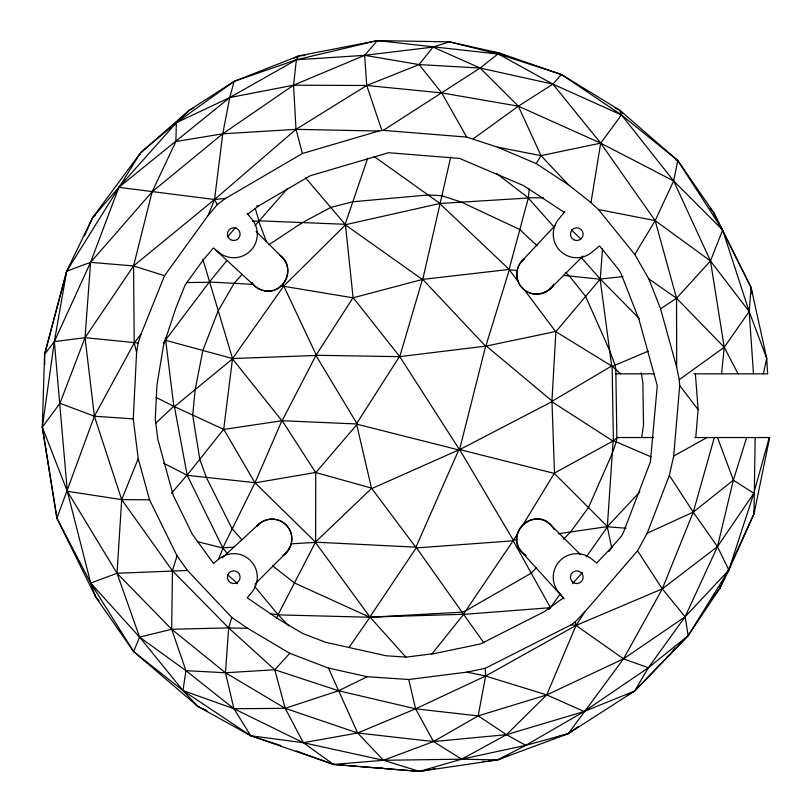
<?xml version="1.0" encoding="UTF-8"?>
<svg xmlns="http://www.w3.org/2000/svg" width="812" height="812" viewBox="0 0 812 812"><rect width="100%" height="100%" fill="white"/><g stroke="black" fill="none" stroke-linecap="round" stroke-linejoin="round"><path stroke-width="1.22" d="M288.727 625.819L278.08 614.714L315.635 541.888L315.726 472.645L282.17 420.697L316.193 354.945L352.976 297.821L422.747 279.389L509.073 269.442L518.218 281.683A18.179 16.575 50.5 0 0 524.4 289.935L555.591 331.529L612.278 366.395L620.551 373.835M305.596 177.858L345.435 224.721L353.088 297.76M755.15 437.546L754.023 513.813L728.871 570.065L719.828 588.274L688.18 635.654L634.608 691.042L568.268 733.672L497.594 759.91L419.479 771.4L333.499 764.427L250.766 735.773L197.813 706.399L133.594 651.569L95.684 597.023L56.911 518.208L42.315 427.203L44.569 354.428L66.685 271.178L92.578 217.687L140.669 152.626L189.247 110.249L234.13 81.373L298.765 55.886L377.428 40.6L449.452 41.859L499.228 52.963L561.417 74.501L619.678 110.138L677.746 160.532L713.393 212.064L751.12 287.58L766.731 358.457L767.634 373.835L694.148 373.835M136.599 352.388L138.152 342.979L141.115 333.965L164.531 275.684L208.055 215.525L217.301 204.624L225.624 198.361L302.429 153.498L378.778 131.047L383.254 130.367L466.748 137.086L497.441 147.145L536.214 163.598L568.43 184.801L590.984 202.604L598.434 209.506L634.791 254.511L648.818 278.892L660.552 308.824L676.65 367.105L679.248 379.661L679.695 385.497L673.686 456.039L669.352 475.355L647.205 533.2L637.552 550.82L584.924 611.7L575.109 621.982L571.272 624.743L485.261 668.296L467.052 672.113L408.73 679.512L367.237 676.711L328.474 668.093L289.772 653.305L247.67 628.315L231.765 617.435L187.511 570.46L177.016 555.855L149.54 499.786L138.233 458.689L133.259 418.87L136.599 352.388L134.224 342.999L133.554 265.94L152.128 191.794L175.889 141.521L176.366 122.713L189.247 110.249L193.682 107.935M525.79 555.337C498.842 537.047 537.392 500.862 554.017 529.343M523.324 524.227L554.505 473.041L551.947 400.884L555.875 331.682L600.271 279.013L602.534 248.827M586.284 556.88L607.315 527.039L613.121 440.987L617.161 437.546M733.51 558.483L754.023 513.813L754.277 510.017M710.124 208.268L713.393 212.064L751.12 287.58L749.171 311.544L753.485 373.835M695.752 437.546L698.127 409.674L695.376 373.835M509.073 269.442L528.399 197.752L529.211 189.074M202.838 259.282L232.536 358.549L223.706 429.243L254.866 482.653L315.513 542.172L415.673 547.146L416.546 547.917L513.072 540.812L517.457 533.87M415.673 547.146L371.46 488.093L356.732 424.757L356.803 423.356L399.382 356.671L486.317 346.044L551.947 400.884M721.574 373.835L724.233 347.272L710.47 260.946L673.645 180.924L621.484 114.949L619.678 110.138L615.151 107.996M523.882 259.211C517.386 264.438 515.072 273.989 518.218 281.683M208.055 215.525L214.541 199.508L222.742 133.797L229.755 97.552L234.13 81.373L296.37 59.794L377.428 40.6L383.751 40.986M282.952 555.428C291.741 549.754 294.533 536.884 288.686 528.165A16.778 14.119 48.2 0 0 283.956 523.08C275.887 516.879 263.047 518.198 256.825 526.379M641.683 437.485L643.52 425.112L642.86 382.614L641.287 372.86M177.016 555.855L172.459 570.785L171.677 629.27L185.948 670.661L182.974 690.545L197.813 706.399L206.938 710.632M590.984 202.604L600.687 143.135L621.484 114.949L561.417 74.501L498.456 54.079L449.452 41.859L447.138 42.234M296.126 750.887L333.499 764.427L383.447 760.286L433.506 741.559L478.177 715.89L485.637 676.041L485.261 668.296M754.023 513.813L769.685 437.546L694.96 437.546M227.198 553.348L223.006 548.303L187.196 475.314L174.407 406.639L155.924 397.322M763.351 373.835L766.731 358.457L749.171 311.544L722.67 230.019L677.746 160.532L621.484 114.949L552.921 84.133L498.456 54.079L377.428 40.6L364.649 55.328L293.558 85.199L222.742 133.797L152.128 191.794L90.579 262.337L54.343 341.608L44.569 354.428L44.761 364.517M450.751 157L422.747 279.389L485.251 345.841M710.733 600.423L719.828 588.274L720.396 585.797M746.644 437.546L733.368 480.146L717.463 546.669L685.105 616.775L648.372 667.738L634.608 691.042L627.087 695.153M255.09 225.563L287.215 188.881M485.698 345.963L459.582 449.543L513.438 540.356M44.569 354.428L66.685 271.178L140.669 152.626L176.366 122.713L234.13 81.373M769.228 437.546L753.82 493.3L728.871 570.065L688.18 635.654L634.608 691.042L584.143 711.505L506.495 734.657L433.506 741.559L357.656 732.992L285.164 708.308L225.472 672.762L171.677 629.27L117.04 573.272L67.305 491.28L42.315 427.203L54.343 341.608L66.685 271.178L90.579 262.337L133.554 265.94L164.531 275.684M714.316 437.546L693.265 512.149L662.308 588.873L623.504 658.857L568.268 733.672L556.21 737.184M399.839 356.336L422.433 279.501L345.435 224.904L283.632 286.22L232.536 358.549L165.678 340.329L165.13 337.904M231.765 617.435L228.649 627.909L225.472 672.762L233.947 708.734L250.766 735.773L280.81 745.528M485.891 345.922L509.327 269.787L517.142 270.599M367.663 158.31L345.151 224.285L258.805 220.834M425.61 770.273L419.479 771.4L383.447 760.286L303.363 742.716L250.766 735.773L182.974 690.545L133.594 651.569L90.721 583.067L56.911 518.208L94.385 416.221L134.224 342.999L141.115 333.965M449.452 41.859L433.029 47.096L364.649 55.328L296.37 59.794L229.755 97.552L176.366 122.713L118.826 187.349L90.579 262.337L85.037 337.68L94.385 416.221L121.688 499.624L172.459 570.785L228.649 627.909L274.791 669.758L338.604 690.748L415.592 708.825L478.177 715.89L546.74 694.91L623.504 658.857L685.105 616.775L728.871 570.065L717.463 546.669L693.265 512.149L669.352 475.355M56.911 518.208L42.315 427.203L59.946 403.28L85.037 337.68L133.554 265.94L214.541 199.508L295.994 129.341L366.74 85.493L419.073 64.574L480.125 68.046L552.921 84.133L600.687 143.135L655.162 220.631L710.47 260.946L749.171 311.544L724.233 347.272L679.248 379.661M138.233 458.689L121.688 499.624L117.04 573.272L139.593 637.136L182.974 690.545L233.947 708.734L303.363 742.716L333.499 764.427L419.479 771.4L461.663 759.19L525.75 745.355L568.268 733.672L578.377 726.476M133.594 651.569L139.593 637.136L171.677 629.27L228.649 627.909L247.67 628.315M218.377 559.448L223.006 548.303M584.924 611.7L576.053 625.423L546.74 694.91L506.495 734.657L461.663 759.19L383.447 760.286L357.656 732.992L328.474 668.093M139.694 154.899L140.669 152.626L142.81 151.286M415.886 547.308L458.739 449.939L459.582 449.543L554.312 473.396L607.335 526.44M84.478 235.947L92.578 217.687L118.826 187.349L229.755 97.552L293.558 85.199L366.74 85.493L441.687 92.883L518.35 106.179L600.687 143.135L673.645 180.924L722.67 230.019L710.47 260.946L676.558 298.248L660.552 308.824M719.828 588.274L729.298 567.649M730.353 565.355L732.454 560.777M222.985 547.592L254.988 482.714L281.906 420.728L356.742 423.955M276.435 618.186L278.222 614.877L369.937 617.252L462.058 612.167L465.773 610.766L531.241 573.17L536.417 567.74M536.214 163.598L540.995 155.63L600.687 143.135M634.791 254.511L655.162 220.631L673.645 180.924L677.746 160.532L675.523 159.639M304.987 55.439L298.765 55.886L296.37 59.794L293.558 85.199L295.994 129.341L302.429 153.498M609.071 551.399L611.71 547.318L621.616 535.859L623.271 532.824L650.361 462.079L657.273 385.72L638.922 319.268L620.916 273.339L618.937 269.899L599.55 245.904L591.735 252.339A23.518 23.518 0 0 1 558.626 219.23L564.868 211.638M405.858 657.05L369.896 616.968L416.262 547.806M483.871 642.83L463.479 614.166L513.072 540.812M349.058 647.428L369.937 617.252M504.932 55.673L499.228 52.963L480.125 68.046L383.254 130.367M559.986 594.201L550.434 607.68L463.54 614.4L431.619 654.36M163.222 343.131L209.161 282.261L226.954 260.439M675.097 648.006L670.55 654.086L666.672 657.253M289.204 548.861L286.047 552.972L254.958 584.072M251.791 282.464L253.111 284.362A28.318 23.619 -59.9 0 0 263.017 290.422C282.86 296.613 297.344 267.584 280.14 255.516M163.435 463.114L187.085 475.223L223.706 429.243M381.843 130.377L366.74 85.493L364.649 55.328L419.073 64.574L433.029 47.096L480.125 68.046L518.35 106.179L540.995 155.63L568.43 184.801M315.726 472.645L356.732 424.757M171.464 493.249L186.973 475.223M553.327 285.073C547.329 294.563 533.129 297.07 524.4 289.935M227.502 236.86L235.805 227.289M561.417 74.501L552.921 84.133L518.35 106.179L473.355 138.761M572.46 583.787L582.427 572.47M242.138 274.324L234.11 283.337L218.113 310.976L202.858 350.469L195.205 389.557L192.688 415.074L199.793 459.277L206.319 477.385L232.191 528.886L242.047 539.919M138.152 342.979L85.037 337.68L54.343 341.608L67.305 491.28L90.721 583.067L139.593 637.136L185.948 670.661L225.472 672.762L274.791 669.758L289.772 653.305M548.821 609.619L550.506 607.772L513.194 540.751M522.146 260.753L555.631 224.965M639.836 491.889L607.356 526.612L558.331 533.728M563.67 539.178L570.562 531.951L588.446 507.551L612.289 453.39L616.257 441.89L616.866 437.81L615.811 369.572L615.1 365.197L609.619 350.479L585.635 296.41L569.334 276.009L565.659 272.568M611.71 547.318L596.647 563.081L591.735 559.042A23.518 23.518 0 0 0 558.626 592.151L564.107 598.809M583.006 256.013L550.678 288.341L546.567 291.498L541.777 293.487M315.635 541.888L371.673 488.316M92.578 217.687L95.329 215.078M155.579 423.316L173.829 406.233L165.678 340.329M222.315 557.864L258.541 524.369M488.794 760.844L497.594 759.91L525.75 745.355L584.143 711.505L648.372 667.738L688.18 635.654L685.105 616.775L662.308 588.873L637.552 550.82M274.791 669.758L285.164 708.308L303.363 742.716L357.656 732.992L415.592 708.825L485.637 676.041L576.053 625.423L662.308 588.873L717.463 546.669L753.82 493.3L733.368 480.146L693.265 512.149L647.205 533.2M247.741 214.145L259.008 205.669L310.265 175.727L388.542 152.707L459.551 158.421L523.659 185.633L564.269 212.368M563.366 597.916L544.263 611.68L480.592 643.926L435.059 653.457L406.203 657.111L386.126 655.761L325.845 642.363L302.876 633.583L277.613 618.592L247.254 597.825L251.923 592.151A23.518 23.518 0 0 0 218.814 559.042L213.505 563.406L192.241 534.134L173.271 495.421L157.792 439.15L155.265 418.962L156.98 384.898L163.445 345.709L175.839 308.113L185.156 284.931L202.98 260.287L213.454 247.934L218.814 252.339A23.518 23.518 0 0 0 251.923 219.23L247.142 213.414M268.924 244.696L302.399 222.589L330.788 207.425L352.844 201.762L428.107 194.981L441.626 195.672L461.5 202.158L519.751 229.502L537.199 245.874M552.099 401.26L611.69 366.019L600.129 279.206L563.498 275.41M673.686 456.039L706.988 437.546M554.505 473.041L613.121 440.987M459.825 449.554L552.109 401.585M367.237 676.711L338.604 690.748L285.164 708.308L233.947 708.734L185.948 670.661M294.188 58.078L298.765 55.886M372.018 488.469L458.739 449.939L356.783 424.168M508.007 755.383L497.594 759.91L461.663 759.19L433.506 741.559L415.592 708.825L408.73 679.512M612.278 366.395L648.209 351.16M376.423 767.817L378.879 768.375L381.214 767.543M345.435 224.721L439.871 203.497L528.247 198.006L553.896 226.832M486.317 346.044L555.591 331.529M428.056 769.827L430.502 769.38M432.958 768.923L435.405 768.477M255.313 482.815L315.371 472.493M175.889 141.521L222.742 133.797L295.994 129.341L378.778 131.047M223.98 429.406L281.906 420.728L232.506 358.914L174.407 406.639L223.513 429.274M513.59 540.213L516.818 539.747M581.341 257.678L600.271 279.013L622.895 276.618M482.501 761.504L485.018 761.24M118.826 187.349L214.541 199.508L225.624 198.361M256.602 205.913L259.008 205.669M223.016 547.816L233.876 547.176M291.254 543.807L315.442 542.386L369.896 616.968M378.879 768.375L382.675 768.162M232.536 358.549L316.071 355.463M252.39 221.189L258.683 220.986M369.907 617.12L463.479 614.278M187.511 570.46L117.04 573.272L90.721 583.067L95.684 597.023L99.044 600.748M186.699 282.576L209.161 282.261M615.872 373.835L654.442 373.835M616.856 437.546L653.569 437.546M528.399 197.752L543.401 197.864M149.54 499.786L121.688 499.624L67.305 491.28M316.162 355.28L399.382 356.671M209.557 282.008L253.111 284.362M281.317 285.885L352.976 297.821M133.259 418.87L94.385 416.221L59.946 403.28M607.376 526.775L626.123 528.236M187.196 475.314L254.866 482.653M270.569 613.852L278.08 614.714L254.491 586.264M492.985 52.1L499.228 52.963M571.272 624.743L576.053 625.423L623.504 658.857L648.372 667.738M497.441 147.145L540.995 155.63M598.434 209.506L655.162 220.631L676.558 298.248L676.65 367.105M467.052 672.113L485.637 676.041L546.74 694.91L584.143 711.505M197.255 541.614L222.965 548.049M315.969 472.604L371.46 488.093M613.567 440.733L651.092 456.841M369.653 617.171L294.482 582.975L272.629 565.832M525.75 745.355L506.495 734.657L478.177 715.89M552.261 401.981L612.898 441.007M648.818 278.892L676.558 298.248L724.233 347.272L738.067 373.835M374.038 156.442L439.82 203.325M496.416 173.352L528.308 197.834M227.421 574.551L237.662 583.726M215.88 250.248L254.532 285.804M439.891 203.68L509.043 269.279M571.597 230.029L580.6 238.829M256.156 231.41L281.977 257.14M550.648 524.877L580.377 554.494M619.678 110.138L623.18 113.67M600.271 279.013L639.42 318.771M194.281 702.786L197.813 706.399M521.943 552.272L561.66 596.038M419.073 64.574L441.687 92.883L466.748 137.086M353.24 297.791L399.656 356.458L459.419 449.574M679.695 385.497L698.127 409.674M416.546 547.917L463.479 614.166M316.061 355.676L356.803 423.356M214.541 199.508L217.301 204.624M283.977 286.463L316.193 354.945M258.652 221.148L266.478 241.692M282.759 284.433L283.358 285.997M717.483 437.546L733.368 480.146M255.313 208.542L258.906 220.6M94.994 594.607L95.684 597.023M713.393 212.064L714.398 215.667M575.109 621.982L576.053 625.423M607.315 527.039L611.74 547.917M751.12 287.58L752.044 293.782M46.406 448.975L46.457 451.502M612.136 366.364L613.385 440.774M553.835 284.23A19.843 19.843 0 0 1 523.75 289.407A19.843 19.843 0 0 1 524.146 258.886M280.373 255.709A19.843 19.843 0 0 1 281.5 285.722A19.843 19.843 0 0 1 251.629 282.464M256.592 526.45A19.843 19.843 0 0 1 286.768 525.658A19.843 19.843 0 0 1 282.82 555.591M525.993 555.682A19.843 19.843 0 0 1 522.278 525.242A19.843 19.843 0 0 1 552.87 527.516M573.607 239.692A6.374 6.374 0 0 0 583.158 234.171A6.374 6.374 0 0 0 573.607 228.659A6.374 6.374 0 0 0 573.607 239.692M230.567 582.722A6.374 6.374 0 0 0 240.129 577.21A6.374 6.374 0 0 0 230.567 571.689A6.374 6.374 0 0 0 230.567 582.722M572.287 581.717A6.374 6.374 0 0 0 582.945 578.854A6.374 6.374 0 0 0 575.14 571.049A6.374 6.374 0 0 0 572.287 581.717M230.567 239.692A6.374 6.374 0 0 0 240.129 234.171A6.374 6.374 0 0 0 230.567 228.659A6.374 6.374 0 0 0 230.567 239.692"/></g></svg>
